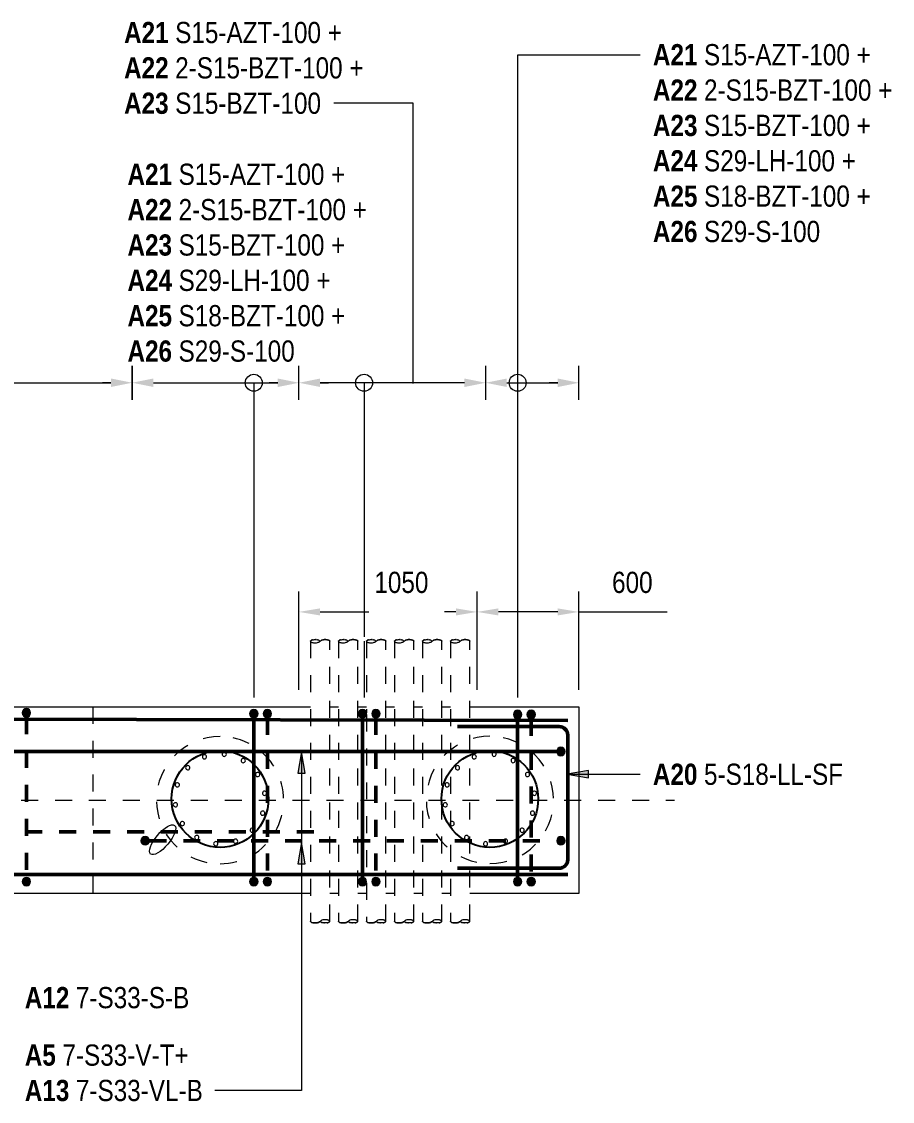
# Model space of a CAD drawing. Header units: metres. Extents: x -1691 to -1596, y 2 to 594.
# Drawn here: x -1657.27 to -1652.14, y 587.39 to 593.75 of the extents above; entities that cross this region are included whole.
import ezdxf

# ---------------------------------------------------------------- set-up
doc = ezdxf.new("R2010")
doc.units = ezdxf.units.M
doc.linetypes.add('JacobsDash', pattern=[0.0045, 0.003, -0.0015])
doc.linetypes.add('JacobsGridLine', pattern=[0.0145, 0.01, -0.001, 0.0025, -0.001])
doc.layers.get('Defpoints').update_dxf_attribs({"color": 41})
for name, color, linetype, lineweight in [('BRIDGE-ABUTMENT-CONC', 7, 'Continuous', 50), ('BRIDGE-FRAMING-LINE-18-HID', 7, 'JacobsDash', 18), ('D-BDGE', 7, 'Continuous', 13), ('D-BDGE-FNDN-LINES-18-HID', 7, 'JacobsDash', 18), ('D-BDGE-LINE', 7, 'Continuous', 9), ('D-ENHA-GEN-LINE', 7, 'Continuous', 9), ('D-ENHA-GEN-LINE-GRIDS', 7, 'Continuous', 9), ('D-ENHA-TEXT', 7, 'Continuous', 9), ('D-ENHA-TEXT-DIMS', 7, 'Continuous', 9)]:
    doc.layers.add(name, color=color, linetype=linetype, lineweight=lineweight)
doc.layers.add('D-BDGE-Conduits', color=1, linetype='Continuous', lineweight=9, true_color=0xff0000)
doc.styles.add('Arial Narrow', font='ARIALN.TTF', dxfattribs={"height": 0.125})
doc.styles.add('Arial Narrow_B', font='ARIALNB.TTF', dxfattribs={"height": 0.125})
doc.dimstyles.new('Dimension_Standard_O__mm_', dxfattribs={"dimscale": 0.3048, "dimtxt": 0.127929, "dimasz": 0.410105, "dimexe": 0.393701, "dimexo": 0.246063, "dimgap": 0.246063, "dimtad": 1, "dimdec": 0, "dimlfac": 1000, "dimzin": 0, "dimdsep": 46, "dimtxsty": 'Arial Narrow', "dimsah": 1, "dimcen": 0.09, "dimaunit": 1, "dimadec": 4, "dimazin": 0, "dimtfac": 1, "dimtdec": 4, "dimtix": 1, "dimtmove": 2, "dimatfit": 3, "dimfxl": 1, "dimtvp": 1, "dimtfill": 1, "dimtolj": 1, "dimtzin": 0, "dimlwd": 18, "dimlwe": 18, "dimarcsym": 2})

# ---------------------------------------------------------------- blocks, each defined once
blk = doc.blocks.new('01_SFO_FRP_Pile_CastInPlace_CS - CAST-IN-PLACE PILE - 0750-V1-DRG-1076- ABUTMENT B REINFORCEMENT PLAN')
at = {"layer": 'D-BDGE-FNDN-LINES-18-HID', "color": 252, "true_color": 0x888888}
for start, end in [(90, 270), (270, 90)]:
    blk.add_arc((0, 0), 0.375, start, end, dxfattribs=at)
blk = doc.blocks.new('CS_DET_Reinf_Bar Marking - Scale 10-6090033-DRG-1076- ABUTMENT B REINFORCEMENT PLAN')
at = {"layer": 'D-BDGE-LINE'}
for start, end in [(0, 180), (180, 0)]:
    blk.add_arc((0, 0), 0.0125, start, end, dxfattribs=at)
blk = doc.blocks.new('CS_DET_Rebar Combined - Multiple Bar-6429336-DRG-1076- ABUTMENT B REINFORCEMENT PLAN')
at = {"layer": 'D-BDGE-LINE'}
for points in [[(-0.025, 0), (-0.0241, -0.0065), (-0.0217, -0.0125), (-0.0177, -0.0177), (-0.0125, -0.0217), (-0.0065, -0.0241), (0, -0.025), (0.0065, -0.0241), (0.0125, -0.0217), (0.0177, -0.0177), (0.0217, -0.0125), (0.0241, -0.0065), (0.025, 0), (0.0241, 0.0065), (0.0217, 0.0125), (0.0177, 0.0177), (0.0125, 0.0217), (0.0065, 0.0241), (0, 0.025), (-0.0065, 0.0241), (-0.0125, 0.0217), (-0.0177, 0.0177), (-0.0217, 0.0125), (-0.0241, 0.0065)], [(0.96, 0), (0.9609, -0.0065), (0.9633, -0.0125), (0.9673, -0.0177), (0.9725, -0.0217), (0.9785, -0.0241), (0.985, -0.025), (0.9915, -0.0241), (0.9975, -0.0217), (1.0027, -0.0177), (1.0067, -0.0125), (1.0091, -0.0065), (1.01, 0), (1.0091, 0.0065), (1.0067, 0.0125), (1.0027, 0.0177), (0.9975, 0.0217), (0.9915, 0.0241), (0.985, 0.025), (0.9785, 0.0241), (0.9725, 0.0217), (0.9673, 0.0177), (0.9633, 0.0125), (0.9609, 0.0065)]]:
    blk.add_hatch(color=256, dxfattribs=at).paths.add_polyline_path(points)
at = {"layer": 'D-BDGE-LINE', "lineweight": 50}
blk.add_line((0.025, 0), (0.96, 0), dxfattribs=at)
at = {"layer": 'D-BDGE-LINE'}
for centre, start, end in [((0, 0), 360, 180), ((0, 0), 180, 360), ((0.985, 0), 360, 180), ((0.985, 0), 180, 360)]:
    blk.add_arc(centre, 0.025, start, end, dxfattribs=at)
blk = doc.blocks.new('CS_DET_Rebar Combined - Multiple Bar-6429365-DRG-1076- ABUTMENT B REINFORCEMENT PLAN')
at = {"layer": 'D-BDGE-LINE'}
for points in [[(-0.025, 0), (-0.0241, -0.0065), (-0.0217, -0.0125), (-0.0177, -0.0177), (-0.0125, -0.0217), (-0.0065, -0.0241), (0, -0.025), (0.0065, -0.0241), (0.0125, -0.0217), (0.0177, -0.0177), (0.0217, -0.0125), (0.0241, -0.0065), (0.025, 0), (0.0241, 0.0065), (0.0217, 0.0125), (0.0177, 0.0177), (0.0125, 0.0217), (0.0065, 0.0241), (0, 0.025), (-0.0065, 0.0241), (-0.0125, 0.0217), (-0.0177, 0.0177), (-0.0217, 0.0125), (-0.0241, 0.0065)], [(0.96, 0), (0.9609, -0.0065), (0.9633, -0.0125), (0.9673, -0.0177), (0.9725, -0.0217), (0.9785, -0.0241), (0.985, -0.025), (0.9915, -0.0241), (0.9975, -0.0217), (1.0027, -0.0177), (1.0067, -0.0125), (1.0091, -0.0065), (1.01, 0), (1.0091, 0.0065), (1.0067, 0.0125), (1.0027, 0.0177), (0.9975, 0.0217), (0.9915, 0.0241), (0.985, 0.025), (0.9785, 0.0241), (0.9725, 0.0217), (0.9673, 0.0177), (0.9633, 0.0125), (0.9609, 0.0065)]]:
    blk.add_hatch(color=256, dxfattribs=at).paths.add_polyline_path(points)
at = {"layer": 'D-BDGE-LINE', "linetype": 'JacobsDash', "lineweight": 50}
blk.add_line((0.96, 0), (0.025, 0), dxfattribs=at)
at = {"layer": 'D-BDGE-LINE'}
for centre, start, end in [((0, 0), 360, 180), ((0, 0), 180, 360), ((0.985, 0), 360, 180), ((0.985, 0), 180, 360)]:
    blk.add_arc(centre, 0.025, start, end, dxfattribs=at)
blk = doc.blocks.new('CS_DET_Rebar Combined - Multiple Bar-6429207-DRG-1076- ABUTMENT B REINFORCEMENT PLAN')
at = {"layer": 'D-BDGE-LINE'}
for points in [[(-0.025, 0), (-0.0241, -0.0065), (-0.0217, -0.0125), (-0.0177, -0.0177), (-0.0125, -0.0217), (-0.0065, -0.0241), (0, -0.025), (0.0065, -0.0241), (0.0125, -0.0217), (0.0177, -0.0177), (0.0217, -0.0125), (0.0241, -0.0065), (0.025, 0), (0.0241, 0.0065), (0.0217, 0.0125), (0.0177, 0.0177), (0.0125, 0.0217), (0.0065, 0.0241), (0, 0.025), (-0.0065, 0.0241), (-0.0125, 0.0217), (-0.0177, 0.0177), (-0.0217, 0.0125), (-0.0241, 0.0065)], [(0.965, 0), (0.9659, -0.0065), (0.9683, -0.0125), (0.9723, -0.0177), (0.9775, -0.0217), (0.9835, -0.0241), (0.99, -0.025), (0.9965, -0.0241), (1.0025, -0.0217), (1.0077, -0.0177), (1.0117, -0.0125), (1.0141, -0.0065), (1.015, 0), (1.0141, 0.0065), (1.0117, 0.0125), (1.0077, 0.0177), (1.0025, 0.0217), (0.9965, 0.0241), (0.99, 0.025), (0.9835, 0.0241), (0.9775, 0.0217), (0.9723, 0.0177), (0.9683, 0.0125), (0.9659, 0.0065)]]:
    blk.add_hatch(color=256, dxfattribs=at).paths.add_polyline_path(points)
at = {"layer": 'D-BDGE-LINE', "lineweight": 50}
blk.add_line((0.025, 0), (0.965, 0), dxfattribs=at)
at = {"layer": 'D-BDGE-LINE'}
for centre, start, end in [((0, 0), 360, 180), ((0, 0), 180, 360), ((0.99, 0), 0, 180), ((0.99, 0), 180, 360)]:
    blk.add_arc(centre, 0.025, start, end, dxfattribs=at)
blk = doc.blocks.new('CS_DET_Rebar Combined - Multiple Bar-6429239-DRG-1076- ABUTMENT B REINFORCEMENT PLAN')
at = {"layer": 'D-BDGE-LINE'}
for points in [[(-0.025, 0), (-0.0241, -0.0065), (-0.0217, -0.0125), (-0.0177, -0.0177), (-0.0125, -0.0217), (-0.0065, -0.0241), (0, -0.025), (0.0065, -0.0241), (0.0125, -0.0217), (0.0177, -0.0177), (0.0217, -0.0125), (0.0241, -0.0065), (0.025, 0), (0.0241, 0.0065), (0.0217, 0.0125), (0.0177, 0.0177), (0.0125, 0.0217), (0.0065, 0.0241), (0, 0.025), (-0.0065, 0.0241), (-0.0125, 0.0217), (-0.0177, 0.0177), (-0.0217, 0.0125), (-0.0241, 0.0065)], [(0.965, 0), (0.9659, -0.0065), (0.9683, -0.0125), (0.9723, -0.0177), (0.9775, -0.0217), (0.9835, -0.0241), (0.99, -0.025), (0.9965, -0.0241), (1.0025, -0.0217), (1.0077, -0.0177), (1.0117, -0.0125), (1.0141, -0.0065), (1.015, 0), (1.0141, 0.0065), (1.0117, 0.0125), (1.0077, 0.0177), (1.0025, 0.0217), (0.9958, 0.0242), (0.99, 0.025), (0.9835, 0.0241), (0.9775, 0.0217), (0.9723, 0.0177), (0.9683, 0.0125), (0.9659, 0.0065)]]:
    blk.add_hatch(color=256, dxfattribs=at).paths.add_polyline_path(points)
at = {"layer": 'D-BDGE-LINE', "linetype": 'JacobsDash', "lineweight": 50}
blk.add_line((0.965, 0), (0.025, 0), dxfattribs=at)
at = {"layer": 'D-BDGE-LINE'}
for centre, start, end in [((0, 0), 360, 180), ((0, 0), 180, 360), ((0.99, 0), 360, 180), ((0.99, 0), 180, 360)]:
    blk.add_arc(centre, 0.025, start, end, dxfattribs=at)
blk = doc.blocks.new('CS_DET_Rebar Combined - Multiple Bar-6429179-DRG-1076- ABUTMENT B REINFORCEMENT PLAN')
at = {"layer": 'D-BDGE-LINE'}
for points in [[(-0.025, 0), (-0.0241, -0.0065), (-0.0217, -0.0125), (-0.0177, -0.0177), (-0.0125, -0.0217), (-0.0065, -0.0241), (0, -0.025), (0.0065, -0.0241), (0.0125, -0.0217), (0.0177, -0.0177), (0.0217, -0.0125), (0.0241, -0.0065), (0.025, 0), (0.0241, 0.0065), (0.0217, 0.0125), (0.0177, 0.0177), (0.0125, 0.0217), (0.0065, 0.0241), (0, 0.025), (-0.0065, 0.0241), (-0.0125, 0.0217), (-0.0177, 0.0177), (-0.0217, 0.0125), (-0.0241, 0.0065)], [(0.97, 0), (0.9709, -0.0065), (0.9733, -0.0125), (0.9773, -0.0177), (0.9825, -0.0217), (0.9885, -0.0241), (0.995, -0.025), (1.0015, -0.0241), (1.0075, -0.0217), (1.0127, -0.0177), (1.0167, -0.0125), (1.0191, -0.0065), (1.02, 0), (1.0191, 0.0065), (1.0167, 0.0125), (1.0127, 0.0177), (1.0075, 0.0217), (1.0015, 0.0241), (0.995, 0.025), (0.9885, 0.0241), (0.9825, 0.0217), (0.9773, 0.0177), (0.9733, 0.0125), (0.9709, 0.0065)]]:
    blk.add_hatch(color=256, dxfattribs=at).paths.add_polyline_path(points)
at = {"layer": 'D-BDGE-LINE', "linetype": 'JacobsDash', "lineweight": 50}
blk.add_line((0.97, 0), (0.025, 0), dxfattribs=at)
at = {"layer": 'D-BDGE-LINE'}
for centre, start, end in [((0, 0), 360, 180), ((0, 0), 180, 360), ((0.995, 0), 360, 180), ((0.995, 0), 180, 360)]:
    blk.add_arc(centre, 0.025, start, end, dxfattribs=at)
blk = doc.blocks.new('T2DExtentArrowReinf_v1 - Extent-6552429-DRG-1076- ABUTMENT B REINFORCEMENT PLAN')
at = {"layer": 'D-BDGE-LINE'}
for p, q in [((0, 0.01), (0, -0.0818)), ((0.125, 0), (1.2276, 0)), ((0.649, 0), (0.649, -1.8543)), ((1.3526, -0.0763), (1.3526, 0))]:
    blk.add_line(p, q, dxfattribs=at)
blk = doc.blocks.new('T2DExtentArrowReinf_v1 - Extent-7485184-DRG-1076- ABUTMENT B REINFORCEMENT PLAN')
at = {"layer": 'D-BDGE-LINE'}
for p, q in [((0, 0.01), (0, -0.0818)), ((0.125, 0), (0.8576, 0)), ((0.7165, 0), (0.7165, -1.8543)), ((0.9826, -0.0763), (0.9826, 0))]:
    blk.add_line(p, q, dxfattribs=at)
blk = doc.blocks.new('T2DExtentArrowReinf_v1 - Extent-7485229-DRG-1076- ABUTMENT B REINFORCEMENT PLAN')
at = {"layer": 'D-BDGE-LINE'}
for p, q in [((0.7162, 1.523), (0.7162, 1.8543)), ((0.7162, 0), (0.7162, 1.4981)), ((0, -0.01), (0, 0.0818)), ((1.1, 0.0763), (1.1, 0)), ((0.125, 0), (0.975, 0))]:
    blk.add_line(p, q, dxfattribs=at)
blk = doc.blocks.new('T2DExtentArrowReinf_v1 - Extent-6552432-DRG-1076- ABUTMENT B REINFORCEMENT PLAN')
at = {"layer": 'D-BDGE-LINE'}
for p, q in [((0, 0.01), (0, -0.0818)), ((0.125, 0), (0.425, 0)), ((0.1888, 0), (0.1888, -1.8543)), ((0.55, -0.0763), (0.55, 0))]:
    blk.add_line(p, q, dxfattribs=at)
blk = doc.blocks.new('SC_DET_BREAK LINE - Pipe Break-6390285-DRG-1076- ABUTMENT B REINFORCEMENT PLAN')
at = {"layer": 'D-BDGE-LINE', "color": 143, "lineweight": 13, "true_color": 0x78aac8}
for p, q in [((0.0608, 0.003), (0.0567, 0)), ((0.0567, 0), (0.0608, 0.003)), ((0.0567, 0), (0.0526, -0.003)), ((0.0567, 0), (0.0526, -0.003)), ((0.0608, -0.003), (0.0567, 0)), ((0.0567, 0), (0.0608, -0.003))]:
    blk.add_line(p, q, dxfattribs=at)
blk.add_ellipse((0.027, 0), major_axis=(0.027, 0), ratio=0.349427, start_param=3.141593, end_param=5.961804, dxfattribs=at)
for points, knots in [([(0.0526, -0.003), (0.0521, -0.0035), (0.0509, -0.0045), (0.0482, -0.0059), (0.0449, -0.0071), (0.0398, -0.0085), (0.0323, -0.0095), (0.0226, -0.0095), (0.0119, -0.0082), (0.0043, -0.0056), (0.0006, -0.0025), (0, -0.0008), (0, 0)], [0, 0, 0, 0, 0.0625, 0.125, 0.1875, 0.25, 0.375, 0.5, 0.625, 0.8125, 0.90625, 1, 1, 1, 1]), ([(0.1134, 0), (0.1134, 0.0007), (0.1129, 0.0022), (0.1107, 0.0043), (0.1072, 0.0062), (0.1025, 0.0077), (0.0969, 0.0088), (0.0908, 0.0094), (0.0844, 0.0095), (0.076, 0.0089), (0.0686, 0.0074), (0.0633, 0.005), (0.0615, 0.0037), (0.0608, 0.003)], [0.5, 0.5, 0.5, 0.5, 0.5416667, 0.5833333, 0.625, 0.6666667, 0.7083333, 0.75, 0.7916667, 0.8333333, 0.9166667, 0.9583333, 1, 1, 1, 1]), ([(0.1134, 0), (0.1134, -0.0006), (0.1132, -0.0017), (0.1119, -0.0033), (0.1099, -0.0048), (0.1071, -0.0062), (0.1037, -0.0073), (0.0984, -0.0086), (0.0878, -0.0099), (0.0746, -0.009), (0.0649, -0.006), (0.0618, -0.004), (0.0608, -0.003)], [0, 0, 0, 0, 0.0625, 0.125, 0.1875, 0.25, 0.3125, 0.375, 0.5, 0.75, 0.875, 1, 1, 1, 1])]:
    blk.add_open_spline(points, degree=3, knots=knots, dxfattribs=at)
for points in [[(0.1129, -0.002), (0.1132, -0.0013), (0.1134, -0.0007), (0.1134, 0)], [(0.0608, -0.003), (0.0614, -0.0036), (0.0622, -0.0042), (0.0632, -0.0048)], [(0.0641, -0.0053), (0.0649, -0.0057), (0.0657, -0.0061), (0.0667, -0.0064)], [(0.0679, -0.0069), (0.0693, -0.0073), (0.0708, -0.0077), (0.0724, -0.0081)], [(0.0794, -0.0091), (0.0806, -0.0092), (0.0819, -0.0093), (0.0832, -0.0094)], [(0.098, -0.0085), (0.0991, -0.0084), (0.1003, -0.0081), (0.1014, -0.0079)], [(0.1029, -0.0075), (0.1044, -0.0071), (0.1058, -0.0066), (0.107, -0.0061)], [(0.107, -0.0061), (0.1082, -0.0056), (0.1093, -0.0051), (0.1102, -0.0045)], [(0.111, -0.0039), (0.1116, -0.0035), (0.112, -0.003), (0.1124, -0.0026)]]:
    blk.add_open_spline(points, degree=3, dxfattribs=at)
blk = doc.blocks.new('SC_DET_BREAK LINE - Pipe Break-6390486-DRG-1076- ABUTMENT B REINFORCEMENT PLAN')
at = {"layer": 'D-BDGE-LINE', "color": 143, "lineweight": 13, "true_color": 0x78aac8}
for p, q in [((0.0608, 0.003), (0.0567, 0)), ((0.0567, 0), (0.0608, 0.003)), ((0.0567, 0), (0.0526, -0.003)), ((0.0567, 0), (0.0526, -0.003)), ((0.0608, -0.003), (0.0567, 0)), ((0.0567, 0), (0.0608, -0.003))]:
    blk.add_line(p, q, dxfattribs=at)
blk.add_ellipse((0.027, 0), major_axis=(0.027, 0), ratio=0.349427, start_param=3.141593, end_param=5.961804, dxfattribs=at)
for points, knots in [([(0.0526, -0.003), (0.0521, -0.0035), (0.0509, -0.0045), (0.0482, -0.0059), (0.0449, -0.0071), (0.0398, -0.0085), (0.0323, -0.0095), (0.0226, -0.0095), (0.0119, -0.0082), (0.0043, -0.0056), (0.0006, -0.0025), (0, -0.0008), (0, 0)], [0, 0, 0, 0, 0.0625, 0.125, 0.1875, 0.25, 0.375, 0.5, 0.625, 0.8125, 0.90625, 1, 1, 1, 1]), ([(0.1134, 0), (0.1134, 0.0007), (0.1129, 0.0022), (0.1107, 0.0043), (0.1072, 0.0062), (0.1025, 0.0077), (0.0969, 0.0088), (0.0908, 0.0094), (0.0844, 0.0095), (0.076, 0.0089), (0.0686, 0.0074), (0.0633, 0.005), (0.0615, 0.0037), (0.0608, 0.003)], [0.5, 0.5, 0.5, 0.5, 0.5416667, 0.5833333, 0.625, 0.6666667, 0.7083333, 0.75, 0.7916667, 0.8333333, 0.9166667, 0.9583333, 1, 1, 1, 1]), ([(0.1134, 0), (0.1134, -0.0006), (0.1132, -0.0017), (0.1119, -0.0033), (0.1099, -0.0048), (0.1071, -0.0062), (0.1037, -0.0073), (0.0984, -0.0086), (0.0878, -0.0099), (0.0746, -0.009), (0.0649, -0.006), (0.0618, -0.004), (0.0608, -0.003)], [0, 0, 0, 0, 0.0625, 0.125, 0.1875, 0.25, 0.3125, 0.375, 0.5, 0.75, 0.875, 1, 1, 1, 1])]:
    blk.add_open_spline(points, degree=3, knots=knots, dxfattribs=at)
for points in [[(0.1129, -0.002), (0.1132, -0.0013), (0.1134, -0.0007), (0.1134, 0)], [(0.0608, -0.003), (0.0614, -0.0036), (0.0622, -0.0042), (0.0632, -0.0048)], [(0.0641, -0.0053), (0.0649, -0.0057), (0.0657, -0.0061), (0.0667, -0.0064)], [(0.0679, -0.0069), (0.0693, -0.0073), (0.0708, -0.0077), (0.0724, -0.0081)], [(0.0794, -0.0091), (0.0806, -0.0092), (0.0819, -0.0093), (0.0832, -0.0094)], [(0.098, -0.0085), (0.0991, -0.0084), (0.1003, -0.0081), (0.1014, -0.0079)], [(0.1029, -0.0075), (0.1044, -0.0071), (0.1058, -0.0066), (0.107, -0.0061)], [(0.107, -0.0061), (0.1082, -0.0056), (0.1093, -0.0051), (0.1102, -0.0045)], [(0.111, -0.0039), (0.1116, -0.0035), (0.112, -0.003), (0.1124, -0.0026)]]:
    blk.add_open_spline(points, degree=3, dxfattribs=at)
blk = doc.blocks.new('CS_DET_Rebar Combined - Multiple Bar-6552435-DRG-1076- ABUTMENT B REINFORCEMENT PLAN')
at = {"layer": 'D-BDGE-LINE'}
blk.add_hatch(color=256, dxfattribs=at).paths.add_polyline_path([(2.4501, 0.025), (2.4436, 0.0241), (2.4376, 0.0217), (2.4324, 0.0177), (2.4284, 0.0125), (2.4259, 0.0065), (2.4251, 0), (2.4259, -0.0065), (2.4284, -0.0125), (2.4324, -0.0177), (2.4376, -0.0217), (2.4436, -0.0241), (2.4501, -0.025), (2.4565, -0.0241), (2.4626, -0.0217), (2.4677, -0.0177), (2.4717, -0.0125), (2.4742, -0.0065), (2.4751, 0), (2.4742, 0.0065), (2.4717, 0.0125), (2.4677, 0.0177), (2.4626, 0.0217), (2.4565, 0.0241)])
at = {"layer": 'D-BDGE-LINE', "linetype": 'JacobsDash', "lineweight": 50}
blk.add_line((2.4251, 0), (0.0249, 0), dxfattribs=at)
at = {"layer": 'D-BDGE-LINE'}
for start, end in [(0, 180), (180, 360)]:
    blk.add_arc((2.4501, 0), 0.025, start, end, dxfattribs=at)
blk = doc.blocks.new('CS_DET_Reinf_Bar Section_Solid - Reo Dot 50-6224975-DRG-1076- ABUTMENT B REINFORCEMENT PLAN')
at = {"layer": 'D-BDGE-LINE'}
blk.add_hatch(color=256, dxfattribs=at).paths.add_polyline_path([(0, -0.025), (0.0065, -0.0241), (0.0125, -0.0217), (0.0177, -0.0177), (0.0217, -0.0125), (0.0241, -0.0065), (0.025, 0), (0.0241, 0.0065), (0.0217, 0.0125), (0.0177, 0.0177), (0.0125, 0.0217), (0.0065, 0.0241), (0, 0.025), (-0.0065, 0.0241), (-0.0125, 0.0217), (-0.0177, 0.0177), (-0.0217, 0.0125), (-0.0241, 0.0065), (-0.025, 0), (-0.0241, -0.0065), (-0.0217, -0.0125), (-0.0177, -0.0177), (-0.0125, -0.0217), (-0.0065, -0.0241)])
for start, end in [(360, 180), (180, 360)]:
    blk.add_arc((0, 0), 0.025, start, end, dxfattribs=at)
blk = doc.blocks.new('DIMBLOCK4-DRG-1076- ABUTMENT B REINFORCEMENT PLAN')
at = {"layer": 'D-ENHA-TEXT-DIMS', "color": 0, "lineweight": 18, "transparency": 16777216}
for p, q in [((-1654.5837, 589.8112), (-1654.5837, 590.391)), ((-1653.9837, 589.8112), (-1653.9837, 590.391)), ((-1654.1087, 590.271), (-1654.4587, 590.271))]:
    blk.add_line(p, q, dxfattribs=at)
at = {"layer": 'D-ENHA-TEXT-DIMS', "color": 0, "transparency": 16777216}
for points in [[(-1654.4587, 590.2919), (-1654.4587, 590.2502), (-1654.5837, 590.271)], [(-1654.1087, 590.2919), (-1654.1087, 590.2502), (-1653.9837, 590.271)]]:
    blk.add_solid(points, dxfattribs=at)
at = {"layer": 'Defpoints', "color": 0, "transparency": 16777216}
for p in [(-1654.5837, 590.271), (-1654.5837, 589.7362), (-1653.9837, 589.7362)]:
    blk.add_point(p, dxfattribs=at)
at = {"layer": 'D-ENHA-TEXT-DIMS', "color": 0, "lineweight": 18, "transparency": 16777216, "insert": (-1653.7885, 590.5076), "char_height": 0.125, "width": 0.285099, "attachment_point": 1, "line_spacing_factor": 0.974696, "style": 'Arial Narrow', "bg_fill": 3, "box_fill_scale": 1.1, "bg_fill_color": 256, "bg_fill_true_color": 13158600, "bg_fill_transparency": 0}
blk.add_mtext('\\A1;600', dxfattribs=at)
blk = doc.blocks.new('DIMBLOCK5-DRG-1076- ABUTMENT B REINFORCEMENT PLAN')
at = {"layer": 'D-ENHA-TEXT-DIMS', "color": 0, "lineweight": 18, "transparency": 16777216}
for p, q in [((-1655.6337, 589.8112), (-1655.6337, 590.391)), ((-1654.5837, 589.8112), (-1654.5837, 590.391)), ((-1655.5087, 590.271), (-1655.2223, 590.271)), ((-1654.7087, 590.271), (-1654.7761, 590.271))]:
    blk.add_line(p, q, dxfattribs=at)
at = {"layer": 'D-ENHA-TEXT-DIMS', "color": 0, "transparency": 16777216}
for points in [[(-1655.5087, 590.2919), (-1655.5087, 590.2502), (-1655.6337, 590.271)], [(-1654.7087, 590.2919), (-1654.7087, 590.2502), (-1654.5837, 590.271)]]:
    blk.add_solid(points, dxfattribs=at)
at = {"layer": 'Defpoints', "color": 0, "transparency": 16777216}
for p in [(-1655.6337, 590.271), (-1655.6337, 589.7362), (-1654.5837, 589.7362)]:
    blk.add_point(p, dxfattribs=at)
at = {"layer": 'D-ENHA-TEXT-DIMS', "color": 0, "lineweight": 18, "transparency": 16777216, "insert": (-1655.1893, 590.5076), "char_height": 0.125, "width": 0.380132, "attachment_point": 1, "line_spacing_factor": 0.974696, "style": 'Arial Narrow', "bg_fill": 3, "box_fill_scale": 1.1, "bg_fill_color": 256, "bg_fill_true_color": 13158600, "bg_fill_transparency": 0}
blk.add_mtext('\\A1;1050', dxfattribs=at)

msp = doc.modelspace()

# ---------------------------------------------------------------- hatches: boundary and pattern name
at = {"layer": 'D-ENHA-GEN-LINE', "lineweight": 5}
for points in [[(-1656.7414, 591.5965), (-1656.6164, 591.6215), (-1656.7414, 591.6465)], [(-1656.4914, 591.5965), (-1656.4914, 591.6465), (-1656.6164, 591.6215)], [(-1655.7587, 591.5965), (-1655.6337, 591.6215), (-1655.7587, 591.6465)], [(-1655.5087, 591.5965), (-1655.5087, 591.6465), (-1655.6337, 591.6215)], [(-1654.6587, 591.5965), (-1654.5337, 591.6215), (-1654.6587, 591.6465)], [(-1654.4087, 591.5965), (-1654.4087, 591.6465), (-1654.5337, 591.6215)], [(-1654.1087, 591.5965), (-1653.9837, 591.6215), (-1654.1087, 591.6465)]]:
    msp.add_hatch(color=256, dxfattribs=at).paths.add_polyline_path(points)
at = {"layer": 'D-ENHA-TEXT'}
for points in [[(-1655.6189, 589.4464), (-1655.641, 589.3214), (-1655.5969, 589.3214)], [(-1654.0528, 589.3143), (-1653.9278, 589.2923), (-1653.9278, 589.3363)], [(-1655.6189, 588.9113), (-1655.641, 588.7863), (-1655.5969, 588.7863)]]:
    msp.add_hatch(color=256, dxfattribs=at).paths.add_polyline_path(points)

# ---------------------------------------------------------------- linework, layer by layer
at = {"layer": 'BRIDGE-ABUTMENT-CONC', "lineweight": 13}
for p, q in [((-1665.9178, 589.7139), (-1655.5655, 589.7117)), ((-1655.4522, 589.7116), (-1655.4005, 589.7116)), ((-1655.2872, 589.7116), (-1655.2355, 589.7116)), ((-1655.1222, 589.7116), (-1655.0705, 589.7116)), ((-1654.9572, 589.7115), (-1654.9055, 589.7115)), ((-1654.7922, 589.7115), (-1654.7405, 589.7115)), ((-1654.6272, 589.7115), (-1653.9838, 589.7113)), ((-1653.9838, 589.7113), (-1653.984, 588.6113)), ((-1655.5658, 588.6117), (-1665.919, 588.6139)), ((-1655.4008, 588.6116), (-1655.4523, 588.6116)), ((-1655.2358, 588.6116), (-1655.2873, 588.6116)), ((-1655.0708, 588.6116), (-1655.1223, 588.6116)), ((-1654.9058, 588.6115), (-1654.9573, 588.6115)), ((-1654.7408, 588.6115), (-1654.7923, 588.6115)), ((-1653.984, 588.6113), (-1654.6273, 588.6115))]:
    msp.add_line(p, q, dxfattribs=at)
at = {"layer": 'BRIDGE-FRAMING-LINE-18-HID', "lineweight": 13}
msp.add_line((-1656.8467, 588.6119), (-1656.8464, 589.7119), dxfattribs=at)
at = {"layer": 'D-BDGE', "lineweight": 9}
msp.add_line((-1653.9837, 590.271), (-1653.4637, 590.271), dxfattribs=at)
at = {"layer": 'D-BDGE', "lineweight": 50}
for p, q in [((-1654.0497, 589.6313), (-1665.2077, 589.6585)), ((-1654.0997, 589.5954), (-1654.6997, 589.5955)), ((-1654.0499, 588.8104), (-1654.0497, 589.5454)), ((-1663.6577, 589.4481), (-1654.1147, 589.4481)), ((-1665.2077, 588.7226), (-1654.0499, 588.7226)), ((-1654.6999, 588.7605), (-1654.0999, 588.7604))]:
    msp.add_line(p, q, dxfattribs=at)
at = {"layer": 'D-BDGE', "linetype": 'JacobsDash', "lineweight": 50}
msp.add_line((-1659.0467, 588.9741), (-1655.5465, 588.9741), dxfattribs=at)
at = {"layer": 'D-BDGE', "color": 8, "lineweight": 25, "true_color": 0x808080}
for centre in [(-1656.0987, 589.1686), (-1654.5087, 589.1686)]:
    msp.add_circle(centre, 0.285, dxfattribs=at)
at = {"layer": 'D-BDGE', "lineweight": 50}
for centre, start, end in [((-1654.0997, 589.5454), 359.98788, 89.98788), ((-1654.0999, 588.8104), 269.98788, 359.98788)]:
    msp.add_arc(centre, 0.05, start, end, dxfattribs=at)
at = {"layer": 'D-BDGE', "lineweight": 9}
msp.add_ellipse((-1656.437, 588.9283), major_axis=(0.0707, 0.0843), ratio=0.363636, dxfattribs=at)
at = {"layer": 'D-BDGE-Conduits', "color": 143, "linetype": 'JacobsDash', "true_color": 0x78aac8}
for p, q in [((-1655.5654, 590.0985), (-1655.5658, 588.4475)), ((-1655.4523, 588.4475), (-1655.452, 590.0985)), ((-1655.4004, 590.0985), (-1655.4008, 588.4475)), ((-1655.2873, 588.4475), (-1655.287, 590.0985)), ((-1655.2354, 590.0985), (-1655.2355, 589.6759)), ((-1655.1223, 588.4475), (-1655.122, 590.0985)), ((-1655.0704, 590.0985), (-1655.0708, 588.4475)), ((-1654.9573, 588.4475), (-1654.957, 590.0985)), ((-1654.9054, 590.0985), (-1654.9058, 588.4475)), ((-1654.7923, 588.4475), (-1654.792, 590.0985)), ((-1654.7404, 590.0985), (-1654.7408, 588.4475)), ((-1654.6273, 588.4475), (-1654.627, 590.0985)), ((-1655.2355, 589.6666), (-1655.2357, 588.6878)), ((-1655.2357, 588.6748), (-1655.2358, 588.4475))]:
    msp.add_line(p, q, dxfattribs=at)
at = {"layer": 'D-ENHA-GEN-LINE'}
for p, q in [((-1656.6164, 591.5215), (-1656.6164, 591.7215)), ((-1656.6164, 591.7215), (-1656.6164, 591.5215)), ((-1655.6337, 591.5215), (-1655.6337, 591.7215)), ((-1655.6337, 591.5215), (-1655.6337, 591.7215)), ((-1654.5337, 591.7215), (-1654.5337, 591.5215)), ((-1654.5337, 591.7215), (-1654.5337, 591.5215)), ((-1653.9837, 591.5215), (-1653.9837, 591.7215)), ((-1656.7414, 591.6215), (-1656.7914, 591.6215)), ((-1656.4914, 591.6215), (-1656.4414, 591.6215)), ((-1655.7587, 591.6215), (-1655.8087, 591.6215)), ((-1655.5087, 591.6215), (-1655.4587, 591.6215)), ((-1654.6587, 591.6215), (-1654.7087, 591.6215)), ((-1654.4087, 591.6215), (-1654.3587, 591.6215)), ((-1654.1087, 591.6215), (-1654.1587, 591.6215))]:
    msp.add_line(p, q, dxfattribs=at)
for centre in [(-1655.8999, 591.6215), (-1655.2499, 591.6215), (-1654.3449, 591.6215)]:
    msp.add_circle(centre, 0.05, dxfattribs=at)
at = {"layer": 'D-ENHA-GEN-LINE-GRIDS', "linetype": 'JacobsGridLine', "lineweight": 18}
msp.add_line((-1690.6708, 589.1691), (-1653.4199, 589.1612), dxfattribs=at)
at = {"layer": 'D-ENHA-TEXT'}
for p, q in [((-1654.3442, 593.5549), (-1653.6228, 593.5549)), ((-1654.3442, 591.6218), (-1654.3442, 593.5549)), ((-1655.1537, 593.2689), (-1655.4282, 593.2689)), ((-1654.9598, 593.2689), (-1655.1537, 593.2689)), ((-1654.9598, 591.6171), (-1654.9598, 593.2689)), ((-1655.6189, 589.4464), (-1655.641, 589.3214)), ((-1655.5969, 589.3214), (-1655.6189, 589.4464)), ((-1655.6189, 589.4464), (-1655.6189, 587.4508)), ((-1655.641, 589.3214), (-1655.5969, 589.3214)), ((-1653.9278, 589.3363), (-1654.0528, 589.3143)), ((-1654.0528, 589.3143), (-1653.9278, 589.2923)), ((-1654.0528, 589.3143), (-1653.6228, 589.3143)), ((-1653.9278, 589.2923), (-1653.9278, 589.3363)), ((-1655.6189, 588.9113), (-1655.641, 588.7863)), ((-1655.5969, 588.7863), (-1655.6189, 588.9113)), ((-1655.6189, 588.9113), (-1655.6189, 587.4508)), ((-1655.641, 588.7863), (-1655.5969, 588.7863)), ((-1656.1257, 587.4508), (-1656.1291, 587.4508)), ((-1655.6189, 587.4508), (-1656.1257, 587.4508)), ((-1655.6189, 587.4508), (-1656.1257, 587.4508))]:
    msp.add_line(p, q, dxfattribs=at)

# ---------------------------------------------------------------- block references
at = {"layer": 'D-BDGE-FNDN-LINES-18-HID', "color": 252, "true_color": 0x888888}
for p, rotation in [((-1656.0987, 589.1618), 359.9878831926534), ((-1654.5082, 589.1628), 179.9878831926534)]:
    msp.add_blockref('01_SFO_FRP_Pile_CastInPlace_CS - CAST-IN-PLACE PILE - 0750-V1-DRG-1076- ABUTMENT B REINFORCEMENT PLAN', p, dxfattribs=dict(at, rotation=rotation))
at = {"layer": 'D-BDGE-LINE'}
for name, p in [('T2DExtentArrowReinf_v1 - Extent-6552429-DRG-1076- ABUTMENT B REINFORCEMENT PLAN', (-1657.969, 591.6215)), ('T2DExtentArrowReinf_v1 - Extent-7485184-DRG-1076- ABUTMENT B REINFORCEMENT PLAN', (-1656.6164, 591.6215)), ('T2DExtentArrowReinf_v1 - Extent-6552432-DRG-1076- ABUTMENT B REINFORCEMENT PLAN', (-1654.5337, 591.6215)), ('CS_DET_Reinf_Bar Section_Solid - Reo Dot 50-6224975-DRG-1076- ABUTMENT B REINFORCEMENT PLAN', (-1654.0897, 589.4481)), ('CS_DET_Reinf_Bar Section_Solid - Reo Dot 50-6224975-DRG-1076- ABUTMENT B REINFORCEMENT PLAN', (-1654.0897, 588.9226))]:
    msp.add_blockref(name, p, dxfattribs=at)
for name, p, rotation in [('T2DExtentArrowReinf_v1 - Extent-7485229-DRG-1076- ABUTMENT B REINFORCEMENT PLAN', (-1654.5337, 591.6215), 180), ('CS_DET_Rebar Combined - Multiple Bar-6429179-DRG-1076- ABUTMENT B REINFORCEMENT PLAN', (-1657.2399, 588.6813), 90.00000000000203), ('CS_DET_Rebar Combined - Multiple Bar-6429207-DRG-1076- ABUTMENT B REINFORCEMENT PLAN', (-1655.8999, 588.6813), 90.00000000000203), ('CS_DET_Rebar Combined - Multiple Bar-6429239-DRG-1076- ABUTMENT B REINFORCEMENT PLAN', (-1655.8199, 588.6813), 90.00000000000203), ('CS_DET_Rebar Combined - Multiple Bar-6429207-DRG-1076- ABUTMENT B REINFORCEMENT PLAN', (-1655.2599, 588.6813), 90.00000000000203), ('CS_DET_Rebar Combined - Multiple Bar-6429239-DRG-1076- ABUTMENT B REINFORCEMENT PLAN', (-1655.1799, 588.6813), 90.00000000000203), ('CS_DET_Rebar Combined - Multiple Bar-6429336-DRG-1076- ABUTMENT B REINFORCEMENT PLAN', (-1654.3449, 588.6813), 90.00000000000203), ('CS_DET_Rebar Combined - Multiple Bar-6429365-DRG-1076- ABUTMENT B REINFORCEMENT PLAN', (-1654.2649, 588.6813), 90.00000000000203), ('CS_DET_Reinf_Bar Marking - Scale 10-6090033-DRG-1076- ABUTMENT B REINFORCEMENT PLAN', (-1656.1904, 589.4169), 174.5189941014782), ('CS_DET_Reinf_Bar Marking - Scale 10-6090033-DRG-1076- ABUTMENT B REINFORCEMENT PLAN', (-1656.0735, 589.432), 174.5189941014782), ('CS_DET_Reinf_Bar Marking - Scale 10-6090033-DRG-1076- ABUTMENT B REINFORCEMENT PLAN', (-1655.9616, 589.3949), 174.5189941014782), ('CS_DET_Reinf_Bar Marking - Scale 10-6090033-DRG-1076- ABUTMENT B REINFORCEMENT PLAN', (-1654.6004, 589.4169), 174.5189941014782), ('CS_DET_Reinf_Bar Marking - Scale 10-6090033-DRG-1076- ABUTMENT B REINFORCEMENT PLAN', (-1654.4835, 589.432), 174.5189941014782), ('CS_DET_Reinf_Bar Marking - Scale 10-6090033-DRG-1076- ABUTMENT B REINFORCEMENT PLAN', (-1654.3716, 589.3949), 174.5189941014782), ('CS_DET_Reinf_Bar Marking - Scale 10-6090033-DRG-1076- ABUTMENT B REINFORCEMENT PLAN', (-1656.2892, 589.3525), 174.5189941014782), ('CS_DET_Reinf_Bar Marking - Scale 10-6090033-DRG-1076- ABUTMENT B REINFORCEMENT PLAN', (-1654.6992, 589.3525), 174.5189941014782), ('CS_DET_Reinf_Bar Marking - Scale 10-6090033-DRG-1076- ABUTMENT B REINFORCEMENT PLAN', (-1655.8769, 589.3129), 174.5189941014782), ('CS_DET_Reinf_Bar Marking - Scale 10-6090033-DRG-1076- ABUTMENT B REINFORCEMENT PLAN', (-1654.2869, 589.3129), 174.5189941014782), ('CS_DET_Reinf_Bar Marking - Scale 10-6090033-DRG-1076- ABUTMENT B REINFORCEMENT PLAN', (-1656.3502, 589.2517), 174.5189941014782), ('CS_DET_Reinf_Bar Marking - Scale 10-6090033-DRG-1076- ABUTMENT B REINFORCEMENT PLAN', (-1655.8361, 589.2023), 174.5189941014782), ('CS_DET_Reinf_Bar Marking - Scale 10-6090033-DRG-1076- ABUTMENT B REINFORCEMENT PLAN', (-1654.7602, 589.2517), 174.5189941014782), ('CS_DET_Reinf_Bar Marking - Scale 10-6090033-DRG-1076- ABUTMENT B REINFORCEMENT PLAN', (-1654.2461, 589.2023), 174.5189941014782), ('CS_DET_Reinf_Bar Marking - Scale 10-6090033-DRG-1076- ABUTMENT B REINFORCEMENT PLAN', (-1656.3615, 589.1343), 174.5189941014782), ('CS_DET_Reinf_Bar Marking - Scale 10-6090033-DRG-1076- ABUTMENT B REINFORCEMENT PLAN', (-1655.8474, 589.085), 174.5189941014782), ('CS_DET_Reinf_Bar Marking - Scale 10-6090033-DRG-1076- ABUTMENT B REINFORCEMENT PLAN', (-1654.7715, 589.1343), 174.5189941014782), ('CS_DET_Reinf_Bar Marking - Scale 10-6090033-DRG-1076- ABUTMENT B REINFORCEMENT PLAN', (-1654.2574, 589.085), 174.5189941014782), ('CS_DET_Reinf_Bar Marking - Scale 10-6090033-DRG-1076- ABUTMENT B REINFORCEMENT PLAN', (-1656.3207, 589.0237), 174.5189941014782), ('CS_DET_Reinf_Bar Marking - Scale 10-6090033-DRG-1076- ABUTMENT B REINFORCEMENT PLAN', (-1654.7307, 589.0237), 174.5189941014782), ('CS_DET_Reinf_Bar Marking - Scale 10-6090033-DRG-1076- ABUTMENT B REINFORCEMENT PLAN', (-1655.9084, 588.9841), 174.5189941014782), ('CS_DET_Reinf_Bar Marking - Scale 10-6090033-DRG-1076- ABUTMENT B REINFORCEMENT PLAN', (-1654.3184, 588.9841), 174.5189941014782), ('CS_DET_Rebar Combined - Multiple Bar-6552435-DRG-1076- ABUTMENT B REINFORCEMENT PLAN', (-1654.0898, 588.9226), 180), ('CS_DET_Reinf_Bar Marking - Scale 10-6090033-DRG-1076- ABUTMENT B REINFORCEMENT PLAN', (-1656.236, 588.9417), 174.5189941014782), ('CS_DET_Reinf_Bar Marking - Scale 10-6090033-DRG-1076- ABUTMENT B REINFORCEMENT PLAN', (-1656.1241, 588.9047), 174.5189941014782), ('CS_DET_Reinf_Bar Marking - Scale 10-6090033-DRG-1076- ABUTMENT B REINFORCEMENT PLAN', (-1656.0072, 588.9198), 174.5189941014782), ('CS_DET_Reinf_Bar Marking - Scale 10-6090033-DRG-1076- ABUTMENT B REINFORCEMENT PLAN', (-1654.646, 588.9417), 174.5189941014782), ('CS_DET_Reinf_Bar Marking - Scale 10-6090033-DRG-1076- ABUTMENT B REINFORCEMENT PLAN', (-1654.5341, 588.9047), 174.5189941014782), ('CS_DET_Reinf_Bar Marking - Scale 10-6090033-DRG-1076- ABUTMENT B REINFORCEMENT PLAN', (-1654.4172, 588.9198), 174.5189941014782)]:
    msp.add_blockref(name, p, dxfattribs=dict(at, rotation=rotation))
at = {"layer": 'D-BDGE-LINE', "color": 143, "true_color": 0x78aac8, "rotation": 180}
for p in [(-1655.452, 590.0985), (-1655.287, 590.0985), (-1655.122, 590.0985), (-1654.957, 590.0985), (-1654.792, 590.0985), (-1654.627, 590.0985)]:
    msp.add_blockref('SC_DET_BREAK LINE - Pipe Break-6390486-DRG-1076- ABUTMENT B REINFORCEMENT PLAN', p, dxfattribs=at)
at = {"layer": 'D-BDGE-LINE', "color": 143, "true_color": 0x78aac8}
for p in [(-1655.5658, 588.4474), (-1655.4008, 588.4474), (-1655.2358, 588.4474), (-1655.0708, 588.4474), (-1654.9058, 588.4474), (-1654.7408, 588.4474)]:
    msp.add_blockref('SC_DET_BREAK LINE - Pipe Break-6390285-DRG-1076- ABUTMENT B REINFORCEMENT PLAN', p, dxfattribs=at)

# ---------------------------------------------------------------- texts
at = {"layer": 'D-ENHA-TEXT', "char_height": 0.125, "attachment_point": 1, "style": 'Arial Narrow_B', "bg_fill": 3, "box_fill_scale": 1, "bg_fill_color": 256, "bg_fill_transparency": 0}
for s, insert in [('A21', (-1656.6641, 593.7481)), ('A21', (-1653.5478, 593.6174)), ('A22', (-1656.6641, 593.5398)), ('A22', (-1653.5478, 593.409)), ('A23', (-1656.6641, 593.3314)), ('A23', (-1653.5478, 593.2007)), ('A24', (-1653.5478, 592.9923)), ('A21', (-1656.6441, 592.9127)), ('A25', (-1653.5478, 592.7839)), ('A22', (-1656.6441, 592.7044)), ('A26', (-1653.5478, 592.5756)), ('A23', (-1656.6441, 592.496)), ('A24', (-1656.6441, 592.2877)), ('A25', (-1656.6441, 592.0793)), ('A20', (-1653.5478, 589.3768)), ('A12', (-1657.2492, 588.0604)), ('A5', (-1657.2492, 587.7217)), ('A13', (-1657.2492, 587.5133))]:
    msp.add_mtext(s, dxfattribs=dict(at, insert=insert))

# ---------------------------------------------------------------- next in the draw order: texts
at = {"layer": 'D-ENHA-TEXT', "char_height": 0.125, "attachment_point": 1, "bg_fill": 3, "box_fill_scale": 1, "bg_fill_color": 256, "bg_fill_transparency": 0}
for s, insert, style in [(' S15-AZT-100 +', (-1656.4028, 593.7481), 'Arial Narrow'), (' S15-AZT-100 +', (-1653.2866, 593.6174), 'Arial Narrow'), (' 2-S15-BZT-100 +', (-1656.4028, 593.5398), 'Arial Narrow'), (' 2-S15-BZT-100 +', (-1653.2866, 593.409), 'Arial Narrow'), (' S15-BZT-100', (-1656.4028, 593.3314), 'Arial Narrow'), (' S15-BZT-100 +', (-1653.2866, 593.2007), 'Arial Narrow'), (' S29-LH-100 +', (-1653.2866, 592.9923), 'Arial Narrow'), (' S15-AZT-100 +', (-1656.3828, 592.9127), 'Arial Narrow'), (' S18-BZT-100 + ', (-1653.2866, 592.7839), 'Arial Narrow'), (' 2-S15-BZT-100 +', (-1656.3828, 592.7044), 'Arial Narrow'), (' S29-S-100', (-1653.2866, 592.5756), 'Arial Narrow'), (' S15-BZT-100 +', (-1656.3828, 592.496), 'Arial Narrow'), (' S29-LH-100 +', (-1656.3828, 592.2877), 'Arial Narrow'), (' S18-BZT-100 + ', (-1656.3828, 592.0793), 'Arial Narrow'), ('A26', (-1656.6441, 591.8709), 'Arial Narrow_B'), (' 5-S18-LL-SF', (-1653.2866, 589.3768), 'Arial Narrow'), (' 7-S33-S-B', (-1656.9879, 588.0604), 'Arial Narrow'), (' 7-S33-V-T+', (-1657.0673, 587.7217), 'Arial Narrow'), (' 7-S33-VL-B', (-1656.9879, 587.5133), 'Arial Narrow')]:
    msp.add_mtext(s, dxfattribs=dict(at, insert=insert, style=style))

# ---------------------------------------------------------------- next in the draw order: dimensions: what is measured, and where the dimension line sits
at = {"layer": 'D-ENHA-TEXT-DIMS', "lineweight": 18}
dim = msp.add_linear_dim(base=(-1654.5837, 590.271), p1=(-1653.9837, 589.7362), p2=(-1654.5837, 589.7362), angle=0, dimstyle='Dimension_Standard_O__mm_', override={"dimpost": '<>', "dimfxl": 0.6}, dxfattribs=at)
dim.commit()
dim.dimension.update_dxf_attribs({"geometry": 'DIMBLOCK4-DRG-1076- ABUTMENT B REINFORCEMENT PLAN', "text_midpoint": (-1653.646, 590.4243), "dimtype": 160})

# ---------------------------------------------------------------- next in the draw order: texts
at = {"layer": 'D-ENHA-TEXT', "insert": (-1656.3828, 591.8709), "char_height": 0.125, "attachment_point": 1, "style": 'Arial Narrow', "bg_fill": 3, "box_fill_scale": 1, "bg_fill_color": 256, "bg_fill_transparency": 0}
msp.add_mtext(' S29-S-100', dxfattribs=at)

# ---------------------------------------------------------------- next in the draw order: dimensions: what is measured, and where the dimension line sits
at = {"layer": 'D-ENHA-TEXT-DIMS', "lineweight": 18}
dim = msp.add_linear_dim(base=(-1655.6337, 590.271), p1=(-1654.5837, 589.7362), p2=(-1655.6337, 589.7362), dimstyle='Dimension_Standard_O__mm_', override={"dimpost": '<>', "dimfxl": 1.05}, dxfattribs=at)
dim.commit()
dim.dimension.update_dxf_attribs({"geometry": 'DIMBLOCK5-DRG-1076- ABUTMENT B REINFORCEMENT PLAN', "text_midpoint": (-1654.9992, 590.4243), "dimtype": 160})

doc.saveas('drawing.dxf')
